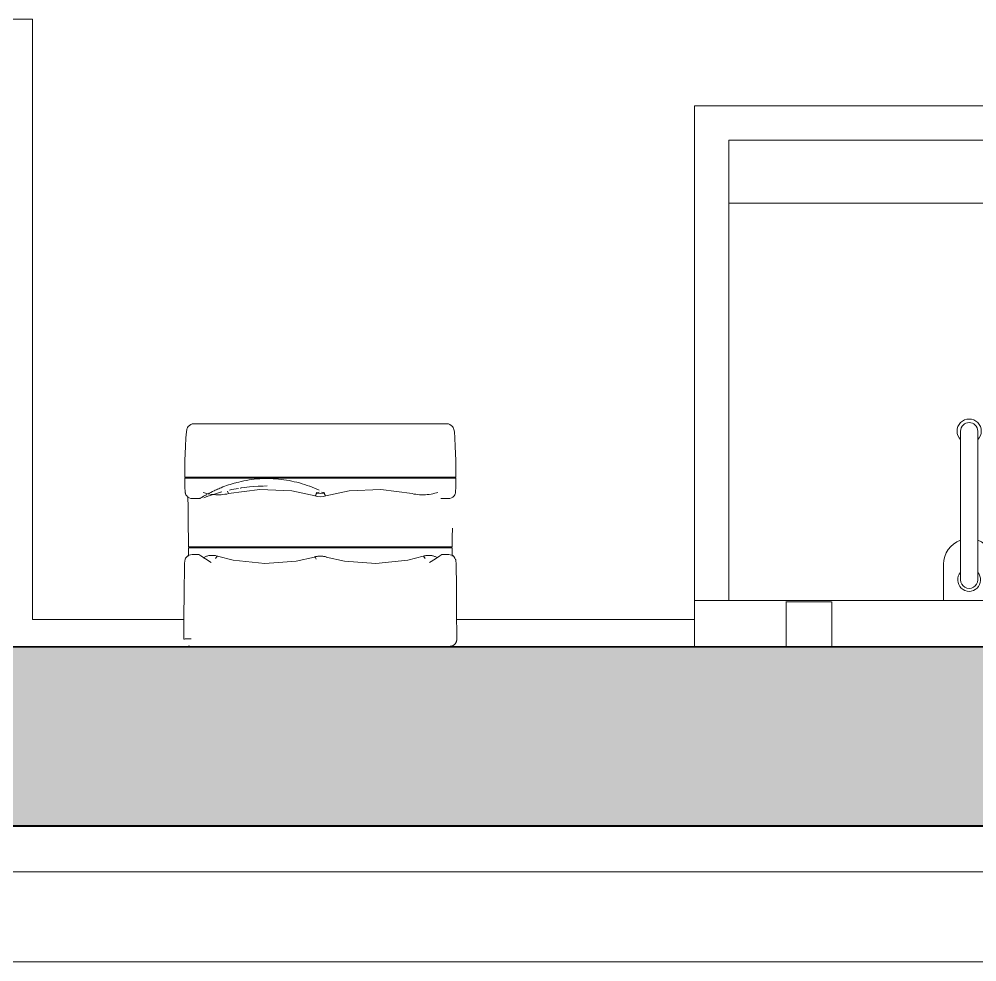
# Model space of a CAD drawing. Header units: millimetres. Extents: x -187347 to 135007, y -6415 to 292048.
# Drawn here: x -32557 to -31495, y 99955 to 101001 of the extents above; entities that cross this region are included whole.
import ezdxf

# ---------------------------------------------------------------- set-up
doc = ezdxf.new("R2010")
doc.units = ezdxf.units.MM
doc.header["$LTSCALE"] = 100
for name, color, linetype, lineweight in [('A-DETL-GENF', 7, 'Continuous', 5), ('A-DETL-GENF-HDLN', 7, 'Continuous', 5), ('A-WALL', 7, 'Continuous', 5), ('A-WALL-FNSH', 7, 'Continuous', 5), ('A-WALL-PATT', 7, 'Continuous', 5), ('P-SANR-FIXT', 7, 'Continuous', 5), ('Q-SPCQ', 7, 'Continuous', 5)]:
    doc.layers.add(name, color=color, linetype=linetype, lineweight=lineweight)

# ---------------------------------------------------------------- blocks, each defined once
blk = doc.blocks.new('OCC_AR_Dyson Airblade_Hand Dryer_Face Based - Hand Dryer DYSON Airblade dB-V142-BLOCK WORK - GROUND FLOOR PLAN - FOR SITE')
at = {"layer": 'Q-SPCQ', "color": 253, "true_color": 0xaaaaaa}
for p, q in [((180857, -3503), (180576.4, -3503)), ((180867.1, -3559.2), (180867, -3562.3)), ((180566.6, -3562.1), (180566.5, -3563.3)), ((180571.4, -3563.3), (180571.4, -3562.3)), ((180571.6, -3562.1), (180571.5, -3563.3)), ((180574.4, -3562.3), (180859, -3562.3)), ((180859, -3563.3), (180574.4, -3563.3)), ((180861.9, -3563.3), (180861.8, -3562.1)), ((180862, -3562.3), (180862, -3563.3)), ((180866.8, -3562.1), (180866.9, -3563.3)), ((180607.4, -3578.5), (180606.1, -3578.9)), ((180657.8, -3572), (180654, -3572.1)), ((180574.7, -3586), (180583.4, -3586)), ((180850.4, -3586), (180858.7, -3586)), ((180570.3, -3649.7), (180570.4, -3642.2)), ((180570.4, -3642.2), (180570.4, -3640.5)), ((180575.4, -3640.5), (180575.4, -3639.5)), ((180578.4, -3639.5), (180855, -3639.5)), ((180855, -3640.5), (180578.4, -3640.5)), ((180858, -3639.5), (180858, -3640.5)), ((180863.1, -3649.7), (180863, -3640.5)), ((180581.9, -3648), (180574.3, -3648)), ((180859.1, -3648), (180851.5, -3648)), ((180570.3, -3749.4), (180573.3, -3750))]:
    blk.add_line(p, q, dxfattribs=at)
at = {"layer": 'Q-SPCQ', "color": 253, "true_color": 0xaaaaaa, "flags": 128}
for points in [[(180576.4, -3503), (180574.6, -3503.2), (180573, -3503.8), (180571.5, -3504.7), (180570.2, -3505.9), (180569.4, -3507), (180569, -3507.9), (180568.5, -3509.3), (180568, -3512), (180567.4, -3518.4)], [(180857, -3503), (180858.8, -3503.2), (180860.4, -3503.8), (180861.9, -3504.7), (180863.2, -3505.9), (180864, -3507), (180864.4, -3507.9), (180864.9, -3509.3), (180865.4, -3512), (180866, -3518.4)], [(180567.4, -3518.4), (180567, -3528.2), (180566.5, -3543.7)], [(180866, -3518.4), (180866.4, -3528.2), (180866.9, -3543.7)], [(180566.5, -3543.7), (180566.4, -3546.5), (180566.4, -3550.1), (180566.4, -3553), (180566.3, -3557.7), (180566.4, -3562.3)], [(180866.9, -3543.7), (180867, -3546.5), (180867, -3549.4), (180867, -3554.2), (180867.1, -3559.2)], [(180566.4, -3562.3), (180566.5, -3562.3), (180567.1, -3562.3), (180568, -3562.3), (180569.3, -3562.3), (180570.8, -3562.3), (180572.5, -3562.3), (180574.4, -3562.3)], [(180574.7, -3586), (180572.9, -3585.8), (180571.2, -3585.2), (180569.7, -3584.3), (180568.4, -3583), (180567.6, -3581.8), (180567.2, -3580.8), (180566.9, -3580.1), (180566.8, -3579.5), (180566.7, -3579.1), (180566.7, -3578.5), (180566.6, -3576.9), (180566.5, -3574.6), (180566.4, -3572), (180566.4, -3569.8), (180566.4, -3566.1), (180566.4, -3563.3)], [(180574.4, -3563.3), (180572.5, -3563.3), (180570.8, -3563.3), (180569.3, -3563.3), (180568, -3563.3), (180567.1, -3563.3), (180566.5, -3563.3), (180566.4, -3563.3)], [(180858.7, -3586), (180860.5, -3585.8), (180862.2, -3585.2), (180863.7, -3584.3), (180865, -3583), (180865.8, -3581.8), (180866.2, -3580.8), (180866.5, -3580.1), (180866.6, -3579.5), (180866.7, -3579.1), (180866.7, -3578.5), (180866.8, -3576.9), (180866.9, -3574.6), (180867, -3572), (180867, -3569.8), (180867, -3566.1), (180867, -3563.3)], [(180859, -3562.3), (180860.8, -3562.3), (180862.6, -3562.3), (180864.1, -3562.3), (180865.4, -3562.3), (180866.3, -3562.3), (180866.9, -3562.3)], [(180867, -3563.3), (180866.9, -3563.3), (180866.3, -3563.3), (180865.4, -3563.3), (180864.1, -3563.3), (180862.6, -3563.3), (180860.9, -3563.3), (180859, -3563.3)], [(180586.8, -3579.3), (180588.2, -3579.7), (180590.3, -3580.3), (180592.4, -3580.7), (180594.5, -3581.1), (180596.6, -3581.4), (180598.7, -3581.6), (180600.8, -3581.7), (180602.2, -3581.8)], [(180605.9, -3579), (180599.2, -3580.9), (180590.9, -3583.7), (180587.4, -3585), (180593, -3582.9)], [(180602.2, -3581.8), (180604.4, -3581.8), (180606.5, -3581.7), (180608.6, -3581.5), (180610.7, -3581.2), (180612.8, -3580.9), (180614.8, -3580.5), (180614.9, -3580.4)], [(180614.9, -3580.4), (180649.7, -3575.8), (180684.9, -3577.5), (180710.8, -3583.1)], [(180626, -3574.6), (180618.2, -3576), (180616, -3576.5)], [(180629, -3574.1), (180628, -3574.3), (180627.6, -3574.3)], [(180653.4, -3572.1), (180647.8, -3572.3), (180637.9, -3573), (180629.3, -3574.1)], [(180712.5, -3579.8), (180716.7, -3580.3), (180720.9, -3579.8)], [(180818.5, -3580.4), (180783.7, -3575.8), (180748.5, -3577.5), (180722.6, -3583.1)], [(180818.5, -3580.4), (180820.5, -3580.9), (180822.6, -3581.2), (180824.7, -3581.5), (180826.8, -3581.7), (180829, -3581.8), (180831.1, -3581.8), (180833.2, -3581.7), (180835.3, -3581.6), (180837.4, -3581.3), (180839.5, -3581), (180841.6, -3580.6), (180843.7, -3580.1), (180845.7, -3579.5), (180847.2, -3579.1)], [(180569.7, -3583.8), (180569.9, -3595.7), (180570.2, -3618.8)], [(180716.7, -3584), (180713.3, -3583.7), (180710.8, -3583.1)], [(180716.7, -3584), (180720.1, -3583.7), (180722.6, -3583.1)], [(180570.2, -3618.8), (180570.3, -3628.9), (180570.4, -3639.5)], [(180863.2, -3618.8), (180863.1, -3628.9), (180863, -3639.5)], [(180570.4, -3639.5), (180570.5, -3639.5), (180571.1, -3639.5), (180572, -3639.5), (180573.3, -3639.5), (180574.8, -3639.5), (180576.6, -3639.5), (180578.4, -3639.5)], [(180576.6, -3640.5), (180576.9, -3640.5), (180577.4, -3640.5), (180578.4, -3640.5)], [(180855, -3639.5), (180856.8, -3639.5), (180858.5, -3639.5), (180860.1, -3639.5), (180861.3, -3639.5), (180862.3, -3639.5), (180862.9, -3639.5), (180863, -3639.5)], [(180863, -3640.5), (180862.9, -3640.5), (180862.3, -3640.5), (180861.3, -3640.5), (180860.1, -3640.5), (180858.5, -3640.5), (180856.8, -3640.5), (180855, -3640.5)], [(180574.3, -3648), (180572.5, -3648.2), (180570.8, -3648.8), (180569.3, -3649.7), (180568, -3651), (180567.2, -3652.2), (180566.8, -3653.2), (180566.6, -3653.9), (180566.4, -3654.5), (180566.3, -3654.9), (180566.3, -3655.6), (180566.1, -3657.3), (180566.1, -3659.6), (180566, -3662.6)], [(180595.7, -3657), (180589.1, -3652.8), (180584.2, -3649.4), (180581.9, -3648)], [(180602.7, -3649.9), (180601.9, -3649.7), (180601.1, -3649.5), (180600.3, -3649.3), (180599.4, -3649.2), (180598.6, -3649.1), (180597.8, -3649), (180597, -3649), (180596.1, -3649), (180595.3, -3649), (180594.5, -3649.1), (180593.7, -3649.2), (180592.8, -3649.3), (180592, -3649.5), (180591.2, -3649.7), (180590.5, -3649.9), (180589.7, -3650.2), (180588.9, -3650.5), (180588.2, -3650.9), (180587.5, -3651.3), (180586.8, -3651.7)], [(180602.7, -3649.9), (180619.8, -3654.3), (180655.1, -3658.1), (180690, -3655.4), (180710.1, -3650.8)], [(180710.1, -3650.8), (180710.7, -3650.6), (180711.4, -3650.4), (180712, -3650.3), (180712.7, -3650.2), (180713.3, -3650.1), (180714, -3650), (180714.7, -3649.9), (180715.3, -3649.9), (180716, -3649.8), (180716.7, -3649.8), (180717.4, -3649.8), (180718, -3649.9), (180718.7, -3649.9), (180719.4, -3650), (180720, -3650.1), (180720.7, -3650.2), (180721.3, -3650.3), (180722, -3650.4), (180722.6, -3650.6), (180723.3, -3650.7), (180723.3, -3650.8)], [(180830.7, -3649.9), (180813.6, -3654.3), (180778.3, -3658.1), (180743.4, -3655.4), (180723.3, -3650.8)], [(180846.4, -3651.5), (180845.7, -3651.1), (180844.9, -3650.7), (180844.2, -3650.4), (180843.4, -3650.1), (180842.6, -3649.8), (180841.8, -3649.6), (180841, -3649.4), (180840.2, -3649.3), (180839.4, -3649.1), (180838.6, -3649.1), (180837.8, -3649), (180836.9, -3649), (180836.1, -3649), (180835.3, -3649.1), (180834.5, -3649.1), (180833.6, -3649.2), (180832.8, -3649.4), (180832, -3649.6), (180831.2, -3649.8), (180830.7, -3649.9)], [(180851.5, -3648), (180849.2, -3649.4), (180844.3, -3652.8), (180837.7, -3657)], [(180867.4, -3662.6), (180867.3, -3659.7), (180867.3, -3657.8), (180867.1, -3655.3), (180867, -3654.6), (180866.9, -3654.1), (180866.7, -3653.6), (180866.4, -3652.7), (180866, -3651.9), (180864.9, -3650.4), (180863.5, -3649.3), (180862.4, -3648.7), (180860.7, -3648.2), (180859.1, -3648)], [(180565.3, -3742), (180565.4, -3719.7), (180565.6, -3688.2), (180566, -3662.6)], [(180867.4, -3662.6), (180867.7, -3679.8), (180867.9, -3710.1), (180868.1, -3742)], [(180868.1, -3742), (180868, -3742.3), (180868, -3742.6), (180868, -3742.9), (180868, -3743.3), (180867.9, -3743.6), (180867.8, -3743.9), (180867.7, -3744.2), (180867.6, -3744.5), (180867.5, -3744.8), (180867.4, -3745.1), (180867.3, -3745.4), (180867.2, -3745.7), (180867, -3746), (180866.8, -3746.2), (180866.7, -3746.5), (180866.5, -3746.8), (180866.3, -3747), (180866.1, -3747.3), (180865.9, -3747.5), (180865.6, -3747.7), (180865.4, -3747.9), (180865.2, -3748.2), (180864.9, -3748.4), (180864.6, -3748.5), (180864.4, -3748.7), (180864.1, -3748.9), (180863.8, -3749.1), (180863.5, -3749.2), (180863.3, -3749.3), (180863, -3749.5), (180862.7, -3749.6), (180862.4, -3749.7), (180862, -3749.7), (180861.7, -3749.8), (180861.4, -3749.9), (180861.1, -3749.9), (180860.8, -3750), (180860.5, -3750), (180860.1, -3750), (180860.1, -3750)]]:
    blk.add_lwpolyline(points, dxfattribs=at)
at = {"layer": 'Q-SPCQ', "color": 253, "true_color": 0xaaaaaa}
for centre, major_axis, ratio, start_param, end_param in [((180613.8, -3575.6), (-1.12, 4.87), 0.128333, 2.026349, 3.073547), ((180601.3, -3654.7), (1.46, 4.78), 0.306681, 6.273774, 7.442691), ((180711.5, -3655.6), (-1.39, 4.8), 0.286341, 0.000955, 0.009476), ((180711.5, -3655.6), (-1.39, 4.8), 0.286341, 5.12826, 6.175457), ((180832.1, -3654.7), (-1.46, 4.78), 0.306681, 5.123679, 6.292597)]:
    blk.add_ellipse(centre, major_axis=major_axis, ratio=ratio, start_param=start_param, end_param=end_param, dxfattribs=at)
for points, knots in [([(180623, -3568.4), (180620.2, -3569.1), (180614.6, -3570.8), (180607.4, -3573.5), (180603, -3575.4), (180601.3, -3576.2)], [0.5725889, 0.5725889, 0.5725889, 0.5725889, 0.625, 0.6785714, 0.7142857, 0.7142857, 0.7142857, 0.7142857]), ([(180646.1, -3564.2), (180642.3, -3564.6), (180634.6, -3565.6), (180627, -3567.3), (180623.2, -3568.3)], [0.430748, 0.430748, 0.430748, 0.430748, 0.5, 0.5714286, 0.5714286, 0.5714286, 0.5714286]), ([(180704.7, -3572.3), (180701.1, -3570.9), (180689.8, -3567.3), (180670.3, -3563.6), (180654.4, -3563.5), (180646.5, -3564.2)], [0.0714286, 0.0714286, 0.0714286, 0.0714286, 0.1428571, 0.2857143, 0.4285714, 0.4285714, 0.4285714, 0.4285714]), ([(180601.1, -3576.3), (180600.3, -3576.6), (180597, -3578.2), (180593.9, -3579.7), (180591.7, -3580.9)], [0.71566697, 0.71566697, 0.71566697, 0.71566697, 0.73214286, 0.78571429, 0.78571429, 0.78571429, 0.78571429]), ([(180712.3, -3580.5), (180712.2, -3580.6), (180712.1, -3580.8), (180712, -3581.1), (180711.9, -3581.4), (180711.8, -3581.6), (180711.7, -3581.9), (180711.6, -3582.1), (180711.5, -3582.3), (180711.4, -3582.5), (180711.2, -3582.8), (180711, -3583), (180710.8, -3583.1), (180710.8, -3583.1)], [0, 0, 0, 0, 0.0625, 0.125, 0.1875, 0.25, 0.3125, 0.375, 0.4375, 0.5, 0.625, 0.75, 1, 1, 1, 1]), ([(180712.3, -3580.5), (180712.2, -3580.6), (180712.1, -3580.8), (180712, -3581.1), (180711.9, -3581.4), (180711.8, -3581.6), (180711.7, -3581.9), (180711.6, -3582.1), (180711.5, -3582.3), (180711.4, -3582.5), (180711.2, -3582.8), (180711, -3583), (180710.8, -3583.1), (180710.8, -3583.1)], [0, 0, 0, 0, 0.0625, 0.125, 0.1875, 0.25, 0.3125, 0.375, 0.4375, 0.5, 0.625, 0.75, 1, 1, 1, 1]), ([(180715.3, -3578.9), (180714.8, -3579.3), (180714.1, -3579.7), (180713.4, -3579.8), (180713.2, -3579.8)], [0, 0, 0, 0, 0.5, 0.7366429, 0.7366429, 0.7366429, 0.7366429]), ([(180720.2, -3579.8), (180720, -3579.8), (180719.3, -3579.7), (180718.6, -3579.3), (180718.1, -3578.9)], [0.2633584, 0.2633584, 0.2633584, 0.2633584, 0.5, 1, 1, 1, 1]), ([(180722.6, -3583.1), (180722.6, -3583.1), (180722.4, -3583), (180722.2, -3582.7), (180721.9, -3582.3), (180721.7, -3581.8), (180721.4, -3581.3), (180721.3, -3580.8), (180721.2, -3580.5)], [0, 0, 0, 0, 0.2, 0.4, 0.6, 0.7, 0.8, 1, 1, 1, 1]), ([(180722.4, -3583), (180722.4, -3582.9), (180722.2, -3582.7), (180721.9, -3582.3), (180721.7, -3581.8), (180721.4, -3581.3), (180721.3, -3580.8), (180721.2, -3580.5)], [0.2, 0.2, 0.2, 0.2, 0.4, 0.6, 0.7, 0.8, 1, 1, 1, 1]), ([(180584.4, -3585), (180584.3, -3585.2), (180583.5, -3585.6), (180583, -3585.9), (180582.9, -3586), (180582.9, -3586)], [0.85809819, 0.85809819, 0.85809819, 0.85809819, 0.86607143, 0.89285714, 0.90032075, 0.90032075, 0.90032075, 0.90032075]), ([(180582.9, -3586), (180582.9, -3586), (180583, -3585.9), (180583.6, -3585.5), (180584, -3585.3), (180584.2, -3585.2)], [0.90121734, 0.90121734, 0.90121734, 0.90121734, 0.91964286, 0.93303571, 0.93942507, 0.93942507, 0.93942507, 0.93942507]), ([(180590.8, -3581.4), (180590.1, -3581.8), (180588.3, -3582.8), (180586.1, -3584), (180584.9, -3584.8), (180584.5, -3585)], [0.79306314, 0.79306314, 0.79306314, 0.79306314, 0.8125, 0.83928571, 0.85714286, 0.85714286, 0.85714286, 0.85714286]), ([(180578.4, -3640.5), (180577.4, -3640.5), (180575.7, -3640.5), (180573.5, -3640.5), (180572, -3640.5), (180570.7, -3640.5), (180570.3, -3640.5), (180570.4, -3640.5)], [-1, -1, -1, -1, -0.785714, -0.571429, -0.428571, -0.285714, 0, 0, 0, 0]), ([(180578.4, -3640.5), (180577.9, -3640.5), (180577.2, -3640.5), (180576.5, -3640.5), (180575.9, -3640.5), (180575.5, -3640.5), (180575.4, -3640.5), (180575.4, -3640.5)], [0, 0, 0, 0, 0.285714, 0.428571, 0.571429, 0.785714, 1, 1, 1, 1]), ([(180565.5, -3699), (180565.6, -3694.4), (180565.7, -3685.7), (180565.8, -3673.7), (180565.9, -3666.3), (180566, -3662.7)], [0.5001677, 0.5001677, 0.5001677, 0.5001677, 0.6666667, 0.8333333, 1, 1, 1, 1])]:
    blk.add_open_spline(points, degree=3, knots=knots, dxfattribs=at)
for points in [[(180715.3, -3576.7), (180711.9, -3575.1), (180708.5, -3573.7), (180704.9, -3572.3)], [(180712.8, -3578.8), (180712.6, -3579.3), (180712.4, -3579.9), (180712.3, -3580.5)], [(180720.8, -3579.5), (180720.7, -3579.3), (180720.6, -3579), (180720.6, -3578.7)], [(180721.2, -3580.5), (180721.1, -3580.3), (180721, -3580), (180720.9, -3579.7)], [(180710.8, -3583.1), (180710.7, -3583.1), (180710.7, -3583), (180710.6, -3582.9)], [(180565.3, -3742), (180565.3, -3741.9), (180565.7, -3741.8), (180567.5, -3741.6), (180570.3, -3741.5), (180572.4, -3741.5), (180573.3, -3741.5)]]:
    blk.add_open_spline(points, degree=3, dxfattribs=at)
blk = doc.blocks.new('CRT_AR_M3_PLF_One Basin_One Sink_Four Faucets_Face Based - EWMA9620SACC-8414807-BLOCK WORK - GROUND FLOOR PLAN - FOR SITE')
at = {"layer": 'A-DETL-GENF'}
for p, q in [((184780.8, 435), (182810.8, 435)), ((182810.8, 435), (182810.8, -165)), ((184780.8, -165), (184780.8, 435)), ((184780.8, 384.2), (182810.8, 384.2)), ((182848.9, -126.9), (182848.9, 384.2)), ((183087.3, 384.2), (183087.3, 343.9)), ((183143.9, 384.2), (183087.3, 384.2)), ((183143.9, 343.9), (183143.9, 384.2)), ((183462.7, 384.2), (183462.7, 343.9)), ((183519.3, 384.2), (183462.7, 384.2)), ((183519.3, 343.9), (183519.3, 384.2)), ((184072.3, 384.2), (184072.3, 343.9)), ((184128.9, 384.2), (184072.3, 384.2)), ((184128.9, 343.9), (184128.9, 384.2)), ((184447.7, 384.2), (184447.7, 343.9)), ((184504.3, 384.2), (184447.7, 384.2)), ((184504.3, 343.9), (184504.3, 384.2)), ((184742.7, 384.2), (184742.7, -126.9)), ((183106.1, 317.2), (183106.1, 361.2)), ((183125.1, 317.2), (183125.1, 361.2)), ((183481.5, 317.2), (183481.5, 361.2)), ((183500.5, 317.2), (183500.5, 361.2)), ((184091.1, 317.2), (184091.1, 361.2)), ((184110.1, 317.2), (184110.1, 361.2)), ((184466.5, 317.2), (184466.5, 361.2)), ((184485.5, 317.2), (184485.5, 361.2)), ((183106.1, 317.2), (183106.1, 205.6)), ((183125.1, 205.6), (183125.1, 317.2)), ((183481.5, 317.2), (183481.5, 205.6)), ((183500.5, 205.6), (183500.5, 317.2)), ((184091.1, 317.2), (184091.1, 205.6)), ((184110.1, 205.6), (184110.1, 317.2)), ((184466.5, 317.2), (184466.5, 205.6)), ((184485.5, 205.6), (184485.5, 317.2)), ((183106.1, 205.6), (183106.1, 196.1)), ((183125.1, 205.6), (183125.1, 196.1)), ((183481.5, 205.6), (183481.5, 196.1)), ((183500.5, 205.6), (183500.5, 196.1)), ((184091.1, 205.6), (184091.1, 196.1)), ((184110.1, 205.6), (184110.1, 196.1)), ((184466.5, 205.6), (184466.5, 196.1)), ((184485.5, 205.6), (184485.5, 196.1)), ((184742.7, -57), (182848.9, -57)), ((184742.7, -126.9), (182848.9, -126.9)), ((182810.8, -165), (184780.8, -165))]:
    blk.add_line(p, q, dxfattribs=at)
for radius in [57.2, 44.4]:
    blk.add_circle((183795.8, 163.6), radius, dxfattribs=at)
for centre, radius, start, end in [((183115.6, 361.2), 12.7, 318.7985, 221.2015), ((183491, 361.2), 12.7, 318.7985, 221.2015), ((184100.6, 361.2), 12.7, 318.7985, 221.2015), ((184476, 361.2), 12.7, 318.7985, 221.2015), ((183115.6, 361.2), 9.52, 360, 180), ((183491, 361.2), 9.52, 360, 180), ((184100.6, 361.2), 9.52, 0, 180), ((184476, 361.2), 9.52, 360, 180), ((183115.6, 343.9), 28.3, 180, 250.3427), ((183115.6, 343.9), 28.3, 289.6573, 360), ((183491, 343.9), 28.3, 180, 250.3427), ((183491, 343.9), 28.3, 289.6573, 360), ((184100.6, 343.9), 28.3, 180, 250.3427), ((184100.6, 343.9), 28.3, 289.6573, 360), ((184476, 343.9), 28.3, 180, 250.3427), ((184476, 343.9), 28.3, 289.6573, 360), ((183115.6, 196.1), 13.4, 135.3254, 44.6746), ((183491, 196.1), 13.4, 135.3254, 44.6746), ((184100.6, 196.1), 13.4, 135.3254, 44.6746), ((184476, 196.1), 13.4, 135.3254, 44.6746), ((183115.6, 196.1), 9.52, 180, 360), ((183491, 196.1), 9.52, 180, 360), ((184100.6, 196.1), 9.52, 180, 360), ((184476, 196.1), 9.52, 180, 360)]:
    blk.add_arc(centre, radius, start, end, dxfattribs=at)
at = {"layer": 'A-DETL-GENF-HDLN'}
for p, q in [((183268, 385.6), (183268, 435)), ((183268.2, 435), (183319, 435)), ((183318.8, 435), (183318.8, 385.6)), ((183643.4, 385.6), (183643.4, 435)), ((183643.6, 435), (183694.4, 435)), ((183694.2, 435), (183694.2, 385.6)), ((184253, 385.6), (184253, 435)), ((184253.2, 435), (184304, 435)), ((184303.8, 435), (184303.8, 385.6)), ((184628.4, 385.6), (184628.4, 435)), ((184628.6, 435), (184679.4, 435)), ((184679.2, 435), (184679.2, 385.6)), ((183319, 385.6), (183268.2, 385.6)), ((183694.4, 385.6), (183643.6, 385.6)), ((184304, 385.6), (184253.2, 385.6)), ((184679.4, 385.6), (184628.6, 385.6))]:
    blk.add_line(p, q, dxfattribs=at)

msp = doc.modelspace()

# ---------------------------------------------------------------- hatches: boundary and pattern name
at = {"layer": 'A-WALL-PATT', "true_color": 0x30f000}
h = msp.add_hatch(color=80, dxfattribs=at)
h.paths.add_polyline_path([(-27052.4, 100304.2), (-27052.4, 100305), (-27057.4, 100305), (-27058.2, 100304.2)])
h.paths.add_polyline_path([(-29572.7, 100304.2), (-27156.6, 100304.2), (-27157.4, 100305), (-32697.4, 100305), (-32697.4, 100304.2), (-30313.3, 100304.2)])
at = {"layer": 'A-WALL-PATT'}
h = msp.add_hatch(dxfattribs=at)
h.set_pattern_fill('FP_1400', color=256, angle=-292.6199, style=0, pattern_type=2)
h.set_pattern_definition([(247.3801, (-29882.904, 100265.87), (-0.0003, -100.32954), [26.086, -1278.204]), (247.3801, (-29983.235, 100265.87), (-0.0003, -100.32954), [26.086, -1278.204]), (247.3801, (-30083.564, 100265.87), (-0.0003, -100.32954), [26.086, -1278.204]), (247.3801, (-30183.894, 100265.87), (-0.0003, -100.32954), [26.086, -1278.204]), (247.3801, (-30284.224, 100265.87), (-0.0003, -100.32954), [26.086, -1278.204]), (292.2491, (-29967.182, 100265.87), (0.00036, -100.3298), [23.848, -2360.969]), (292.2491, (-30067.51, 100265.87), (0.00036, -100.3298), [23.848, -2360.969]), (292.2491, (-30167.84, 100265.87), (0.00036, -100.3298), [23.848, -2360.969]), (292.2491, (-30268.17, 100265.87), (0.00036, -100.3298), [23.848, -2360.969]), (292.2491, (-30368.502, 100265.87), (0.00036, -100.3298), [23.848, -2360.969]), (292.2491, (-30468.83, 100265.87), (0.00036, -100.3298), [23.848, -2360.969]), (292.2491, (-30569.16, 100265.87), (0.00036, -100.3298), [23.848, -2360.969]), (292.2491, (-30669.49, 100265.87), (0.00036, -100.3298), [23.848, -2360.969]), (292.2491, (-30769.82, 100265.87), (0.00036, -100.3298), [23.848, -2360.969]), (67.7511, (-29942.1, 100243.8), (0.0001, -100.3298), [23.848, -2360.969]), (67.7511, (-30042.43, 100243.798), (0.0001, -100.3298), [23.848, -2360.969]), (67.7511, (-30142.76, 100243.8), (0.0001, -100.3298), [23.848, -2360.969]), (67.7511, (-30243.09, 100243.798), (0.0001, -100.3298), [23.848, -2360.969]), (67.7511, (-30343.42, 100243.798), (0.0001, -100.3298), [23.848, -2360.969]), (67.7511, (-30443.75, 100243.798), (0.0001, -100.3298), [23.848, -2360.969]), (67.7511, (-30544.08, 100243.798), (0.0001, -100.3298), [23.848, -2360.969]), (67.7511, (-30644.41, 100243.797), (0.0001, -100.3298), [23.848, -2360.969]), (67.7511, (-30744.74, 100243.798), (0.0001, -100.3298), [23.848, -2360.969]), (112.6201, (-29906.984, 100241.79), (0.0008, -100.32954), [26.086, -1278.204]), (112.6201, (-30007.313, 100241.79), (0.0008, -100.32954), [26.086, -1278.204]), (112.6201, (-30107.644, 100241.79), (0.0008, -100.32954), [26.086, -1278.204]), (112.6201, (-30207.974, 100241.79), (0.0008, -100.32954), [26.086, -1278.204]), (112.6201, (-30308.304, 100241.79), (0.0008, -100.32954), [26.086, -1278.204]), (261.87013, (-29877.888, 100282.927), (0.000556, -100.33039), [7.094, -702.346]), (248.1981, (-29878.89, 100275.903), (-0.00043, -100.3301), [10.806, -529.488]), (248.1981, (-29979.22, 100275.904), (-0.00043, -100.3301), [10.806, -529.488]), (111.8011, (-29917.016, 100265.87), (-0.00085, -100.3301), [10.806, -529.488]), (111.8011, (-30017.347, 100265.87), (-0.00085, -100.3301), [10.806, -529.488]), (98.13013, (-29921.03, 100275.903), (-8.5e-05, -100.33039), [7.094, -702.346]), (98.13013, (-29877.888, 100282.927), (-8.5e-05, -100.33039), [7.094, -702.346]), (116.5651, (-29878.89, 100289.95), (0.00015, -100.3301), [6.73, -217.614]), (135, (-29881.9, 100295.97), (0.0002, -100.33), [7.094, -134.794]), (146.31, (-29886.92, 100300.986), (8e-05, -100.3303), [3.617, -358.128]), (146.31, (-29987.25, 100300.99), (8e-05, -100.3303), [3.617, -358.128]), (146.31, (-30087.58, 100300.985), (8e-05, -100.3303), [3.617, -358.128]), (161.565, (-29889.93, 100302.99), (0.0001, -100.3296), [3.173, -314.099]), (161.565, (-29990.26, 100302.99), (0.0001, -100.3296), [3.173, -314.099]), (161.565, (-30090.59, 100302.99), (0.0001, -100.3296), [3.173, -314.099]), (161.565, (-29892.94, 100304), (0.0001, -100.3296), [3.173, -314.099]), (161.565, (-29993.27, 100304), (0.0001, -100.3296), [3.173, -314.099]), (161.565, (-30093.6, 100304), (0.0001, -100.3296), [3.173, -314.099]), (180, (-29895.95, 100305), (0.0002, -100.33), [8.026, -92.304]), (198.435, (-29903.97, 100305), (0.0003, -100.3296), [3.173, -314.099]), (198.435, (-30004.3, 100305), (0.0003, -100.3296), [3.173, -314.099]), (198.435, (-30104.63, 100305), (0.0003, -100.3296), [3.173, -314.099]), (198.435, (-29906.98, 100304), (0.0003, -100.3296), [3.173, -314.099]), (198.435, (-30007.31, 100304), (0.0003, -100.3296), [3.173, -314.099]), (198.435, (-30107.64, 100304), (0.0003, -100.3296), [3.173, -314.099]), (213.69, (-29909.99, 100302.99), (0.0004, -100.3303), [3.617, -358.128]), (213.69, (-30010.32, 100302.99), (0.0004, -100.3303), [3.617, -358.128]), (213.69, (-30110.65, 100302.99), (0.0004, -100.3303), [3.617, -358.128]), (225, (-29913.004, 100300.986), (0.0002, -100.33), [7.094, -134.794]), (243.4351, (-29918.02, 100295.97), (0.0003, -100.3301), [6.73, -217.614]), (261.87013, (-29921.03, 100289.95), (0.000556, -100.33039), [7.094, -702.346]), (261.87013, (-29928.053, 100282.927), (0.000556, -100.33039), [7.094, -702.346]), (248.1981, (-29929.056, 100275.903), (-0.00043, -100.3301), [10.806, -529.488]), (248.1981, (-30029.386, 100275.904), (-0.00043, -100.3301), [10.806, -529.488]), (111.8011, (-29967.182, 100265.87), (-0.00085, -100.3301), [10.806, -529.488]), (111.8011, (-30067.51, 100265.87), (-0.00085, -100.3301), [10.806, -529.488]), (98.13013, (-29971.195, 100275.904), (-8.5e-05, -100.33039), [7.094, -702.346]), (98.13013, (-29928.053, 100282.927), (-8.5e-05, -100.33039), [7.094, -702.346]), (116.5651, (-29929.056, 100289.95), (0.00015, -100.3301), [6.73, -217.614]), (135, (-29932.066, 100295.97), (0.0002, -100.33), [7.094, -134.794]), (146.31, (-29937.08, 100300.99), (8e-05, -100.3303), [3.617, -358.128]), (146.31, (-30037.41, 100300.99), (8e-05, -100.3303), [3.617, -358.128]), (146.31, (-30137.74, 100300.986), (8e-05, -100.3303), [3.617, -358.128]), (161.565, (-29940.09, 100302.99), (0.0001, -100.3296), [3.173, -314.099]), (161.565, (-30040.42, 100302.99), (0.0001, -100.3296), [3.173, -314.099]), (161.565, (-30140.75, 100302.99), (0.0001, -100.3296), [3.173, -314.099]), (161.565, (-29943.1, 100304), (0.0001, -100.3296), [3.173, -314.099]), (161.565, (-30043.43, 100304), (0.0001, -100.3296), [3.173, -314.099]), (161.565, (-30143.76, 100304), (0.0001, -100.3296), [3.173, -314.099]), (180, (-29946.11, 100305), (0.0002, -100.33), [8.026, -92.304]), (198.435, (-29954.14, 100305), (0.0003, -100.3296), [3.173, -314.099]), (198.435, (-30054.47, 100305), (0.0003, -100.3296), [3.173, -314.099]), (198.435, (-30154.8, 100305), (0.0003, -100.3296), [3.173, -314.099]), (198.435, (-29957.15, 100304), (0.0003, -100.3296), [3.173, -314.099]), (198.435, (-30057.48, 100304), (0.0003, -100.3296), [3.173, -314.099]), (198.435, (-30157.81, 100304), (0.0003, -100.3296), [3.173, -314.099]), (213.69, (-29960.16, 100302.99), (0.0004, -100.3303), [3.617, -358.128]), (213.69, (-30060.49, 100302.99), (0.0004, -100.3303), [3.617, -358.128]), (213.69, (-30160.82, 100302.99), (0.0004, -100.3303), [3.617, -358.128]), (225, (-29963.17, 100300.986), (0.0002, -100.33), [7.094, -134.794]), (243.4351, (-29968.185, 100295.97), (0.0003, -100.3301), [6.73, -217.614]), (261.87013, (-29971.194, 100289.95), (0.000556, -100.33039), [7.094, -702.346]), (261.87013, (-29902.97, 100226.742), (0.000556, -100.33039), [7.094, -702.346]), (243.4351, (-29903.974, 100219.72), (0.0003, -100.3301), [6.73, -217.614]), (225, (-29906.98, 100213.7), (0.0002, -100.33), [7.094, -134.794]), (213.69, (-29912, 100208.68), (0.0004, -100.3303), [3.617, -358.128]), (213.69, (-30012.33, 100208.68), (0.0004, -100.3303), [3.617, -358.128]), (213.69, (-30112.66, 100208.68), (0.0004, -100.3303), [3.617, -358.128]), (198.435, (-29915.01, 100206.68), (0.0003, -100.3296), [3.173, -314.099]), (198.435, (-30015.34, 100206.675), (0.0003, -100.3296), [3.173, -314.099]), (198.435, (-30115.67, 100206.68), (0.0003, -100.3296), [3.173, -314.099]), (198.435, (-29918.02, 100205.67), (0.0003, -100.3296), [3.173, -314.099]), (198.435, (-30018.35, 100205.67), (0.0003, -100.3296), [3.173, -314.099]), (198.435, (-30118.68, 100205.67), (0.0003, -100.3296), [3.173, -314.099]), (180, (-29921.03, 100204.67), (0.0002, -100.33), [8.026, -92.304]), (161.565, (-29929.06, 100204.67), (0.0001, -100.3296), [3.173, -314.099]), (161.565, (-30029.39, 100204.67), (0.0001, -100.3296), [3.173, -314.099]), (161.565, (-30129.72, 100204.67), (0.0001, -100.3296), [3.173, -314.099]), (161.565, (-29932.07, 100205.67), (0.0001, -100.3296), [3.173, -314.099]), (161.565, (-30032.4, 100205.67), (0.0001, -100.3296), [3.173, -314.099]), (161.565, (-30132.73, 100205.67), (0.0001, -100.3296), [3.173, -314.099]), (146.31, (-29935.076, 100206.675), (8e-05, -100.3303), [3.617, -358.128]), (146.31, (-30035.41, 100206.68), (8e-05, -100.3303), [3.617, -358.128]), (146.31, (-30135.74, 100206.675), (8e-05, -100.3303), [3.617, -358.128]), (135, (-29938.086, 100208.68), (0.0002, -100.33), [7.094, -134.794]), (116.5651, (-29943.103, 100213.7), (0.00015, -100.3301), [6.73, -217.614]), (98.13013, (-29946.112, 100219.718), (-8.5e-05, -100.33039), [7.094, -702.346]), (98.13013, (-29902.97, 100226.742), (-8.5e-05, -100.33039), [7.094, -702.346]), (110.5561, (-29903.973, 100233.765), (0.0004, -100.33), [8.572, -848.648]), (110.5561, (-30004.304, 100233.764), (0.0004, -100.33), [8.572, -848.648]), (110.5561, (-30104.634, 100233.765), (0.0004, -100.33), [8.572, -848.648]), (248.1981, (-29942.1, 100243.8), (-0.00043, -100.3301), [10.806, -529.488]), (248.1981, (-30042.43, 100243.798), (-0.00043, -100.3301), [10.806, -529.488]), (261.87013, (-29946.113, 100233.765), (0.000556, -100.33039), [7.094, -702.346]), (180, (-29874.88, 100204.67), (0.0002, -100.33), [4.013, -96.317]), (161.565, (-29878.89, 100204.67), (0.0001, -100.3296), [3.173, -314.099]), (161.565, (-29979.22, 100204.67), (0.0001, -100.3296), [3.173, -314.099]), (161.565, (-30079.55, 100204.67), (0.0001, -100.3296), [3.173, -314.099]), (161.565, (-29881.9, 100205.67), (0.0001, -100.3296), [3.173, -314.099]), (161.565, (-29982.23, 100205.67), (0.0001, -100.3296), [3.173, -314.099]), (161.565, (-30082.56, 100205.67), (0.0001, -100.3296), [3.173, -314.099]), (146.31, (-29884.91, 100206.675), (8e-05, -100.3303), [3.617, -358.128]), (146.31, (-29985.24, 100206.68), (8e-05, -100.3303), [3.617, -358.128]), (146.31, (-30085.57, 100206.68), (8e-05, -100.3303), [3.617, -358.128]), (135, (-29887.92, 100208.68), (0.0002, -100.33), [7.094, -134.794]), (116.5651, (-29892.937, 100213.7), (0.00015, -100.3301), [6.73, -217.614]), (98.13013, (-29895.947, 100219.718), (-8.5e-05, -100.33039), [7.094, -702.346]), (249.4441, (-29892.937, 100241.79), (8e-05, -100.33), [8.572, -848.648]), (249.4441, (-29993.268, 100241.79), (8e-05, -100.33), [8.572, -848.648]), (249.4441, (-30093.597, 100241.79), (8e-05, -100.33), [8.572, -848.648]), (261.87013, (-29895.948, 100233.765), (0.000556, -100.33039), [7.094, -702.346]), (261.87013, (-29953.135, 100226.742), (0.000556, -100.33039), [7.094, -702.346]), (243.4351, (-29954.14, 100219.72), (0.0003, -100.3301), [6.73, -217.614]), (225, (-29957.15, 100213.7), (0.0002, -100.33), [7.094, -134.794]), (213.69, (-29962.165, 100208.68), (0.0004, -100.3303), [3.617, -358.128]), (213.69, (-30062.495, 100208.68), (0.0004, -100.3303), [3.617, -358.128]), (213.69, (-30162.825, 100208.68), (0.0004, -100.3303), [3.617, -358.128]), (198.435, (-29965.175, 100206.68), (0.0003, -100.3296), [3.173, -314.099]), (198.435, (-30065.5, 100206.68), (0.0003, -100.3296), [3.173, -314.099]), (198.435, (-30165.835, 100206.68), (0.0003, -100.3296), [3.173, -314.099]), (198.435, (-29968.185, 100205.67), (0.0003, -100.3296), [3.173, -314.099]), (198.435, (-30068.515, 100205.67), (0.0003, -100.3296), [3.173, -314.099]), (198.435, (-30168.84, 100205.67), (0.0003, -100.3296), [3.173, -314.099]), (180, (-29971.19, 100204.67), (0.0002, -100.33), [4.013, -96.317]), (98.13013, (-29953.135, 100226.742), (-8.5e-05, -100.33039), [7.094, -702.346]), (111.8011, (-29954.14, 100233.765), (-0.00085, -100.3301), [10.806, -529.488]), (111.8011, (-30054.47, 100233.765), (-0.00085, -100.3301), [10.806, -529.488])])
h.paths.add_polyline_path([(-29572.7, 100105.8), (-27052.4, 100105.8), (-27052.4, 100304.2), (-32697.4, 100304.2), (-32697.4, 100105.8), (-30313.3, 100105.8)])
at = {"layer": 'A-WALL-PATT', "true_color": 0x30f000}
msp.add_hatch(color=80, dxfattribs=at).paths.add_polyline_path([(-28832, 100105), (-27052.4, 100105), (-27052.4, 100105.8), (-32697.4, 100105.8), (-32697.4, 100105), (-29202.3, 100105)])

# ---------------------------------------------------------------- linework, layer by layer
at = {"layer": 'A-WALL'}
for p, q in [((-32542.4, 101001), (-32572.4, 101001)), ((-32542.4, 101001), (-32542.4, 100335)), ((-32542.4, 100335), (-32374.5, 100335)), ((-32071.9, 100335), (-31808.2, 100335)), ((-27052.4, 100055), (-32697.4, 100055)), ((-27052.4, 99955), (-32697.4, 99955)), ((-27052.4, 99955), (-32697.4, 99955))]:
    msp.add_line(p, q, dxfattribs=at)
at = {"layer": 'A-WALL', "lineweight": 25}
for p, q in [((-27156.6, 100304.2), (-32697.4, 100304.2)), ((-27052.4, 100105.8), (-32697.4, 100105.8))]:
    msp.add_line(p, q, dxfattribs=at)
at = {"layer": 'A-WALL-FNSH'}
for p, q in [((-31808.2, 100305), (-32697.4, 100305)), ((-32697.4, 100105), (-27052.4, 100105))]:
    msp.add_line(p, q, dxfattribs=at)

# ---------------------------------------------------------------- block references
at = {"layer": 'P-SANR-FIXT', "color": 253, "lineweight": 5, "true_color": 0xaaaaaa, "rotation": 180}
msp.add_blockref('CRT_AR_M3_PLF_One Basin_One Sink_Four Faucets_Face Based - EWMA9620SACC-8414807-BLOCK WORK - GROUND FLOOR PLAN - FOR SITE', (152972.6, 100740), dxfattribs=at)
at = {"layer": 'Q-SPCQ', "color": 253, "lineweight": 5, "true_color": 0xaaaaaa}
msp.add_blockref('OCC_AR_Dyson Airblade_Hand Dryer_Face Based - Hand Dryer DYSON Airblade dB-V142-BLOCK WORK - GROUND FLOOR PLAN - FOR SITE', (-212939.9, 104055), dxfattribs=at)

doc.saveas('drawing.dxf')
